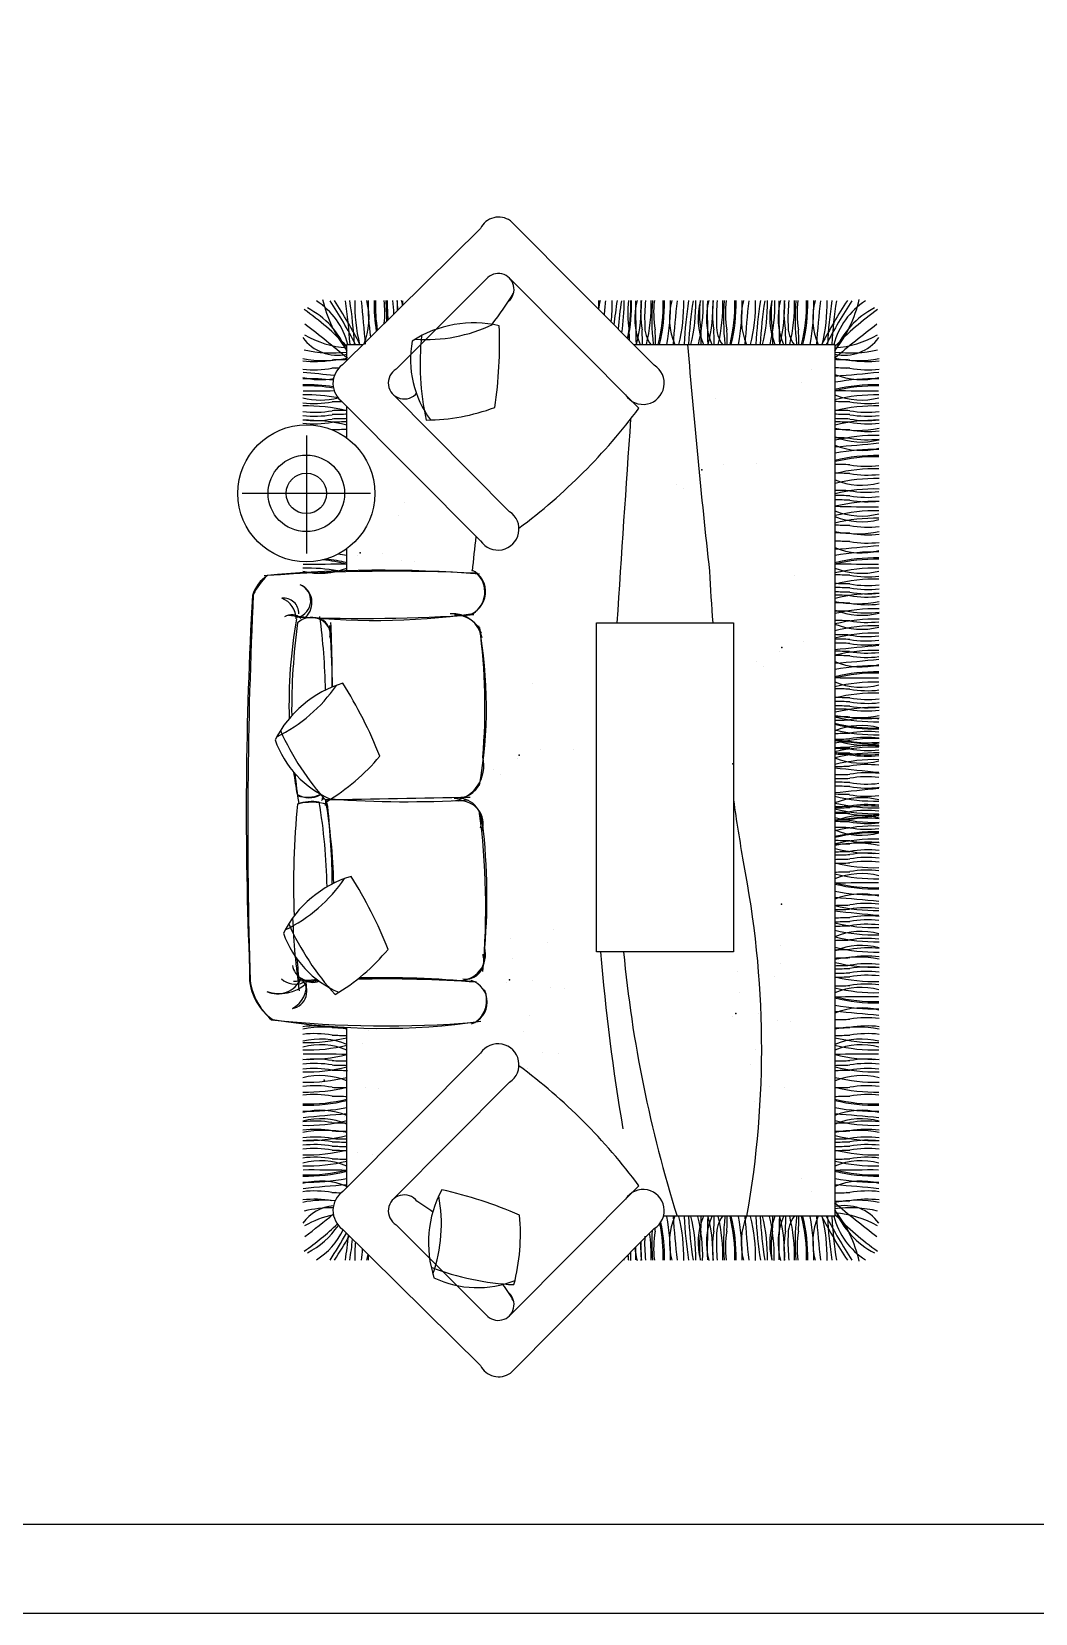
# Model space of a CAD drawing. Header units: inches. Extents: x 5.4 to 47.9, y 11.7 to 36.5.
# Drawn here: x 10.03 to 13.69, y 11.66 to 17.43 of the extents above; entities that cross this region are included whole.
import ezdxf

# ---------------------------------------------------------------- set-up
doc = ezdxf.new("R2010")
doc.units = ezdxf.units.IN
doc.header["$MEASUREMENT"] = 0
for name, color, linetype in [('02', 2, 'Continuous'), ('1', 1, 'Continuous'), ('4', 4, 'Continuous'), ('kadrbm', 4, 'Continuous')]:
    doc.layers.add(name, color=color, linetype=linetype)

# ---------------------------------------------------------------- blocks, each defined once
blk = doc.blocks.new('kadrbm')
at = {"layer": 'kadrbm', "color": 4}
blk.add_lwpolyline([(0, 0), (0, 24.7972), (21, 24.7972), (21, 0), (0, 0)], close=True, dxfattribs=at)
blk.add_lwpolyline([(20.6631, 0.3257), (20.6631, 24.4603), (0.3369, 24.4603), (0.3369, 0.3257), (20.6631, 0.3257)], dxfattribs=at)

msp = doc.modelspace()

# ---------------------------------------------------------------- linework, layer by layer
at = {"layer": '02'}
for p, q in [((11.7744, 16.7396), (12.2986, 16.2125)), ((11.1616, 16.2147), (11.665, 16.7117)), ((11.3577, 16.1984), (11.6863, 16.527)), ((11.5031, 16.3438), (11.6863, 16.527)), ((12.2429, 16.0563), (11.7708, 16.5306)), ((11.178, 16.2308), (11.178, 16.2883)), ((11.178, 16.2883), (11.2362, 16.2883)), ((12.2233, 16.2883), (12.958, 16.2883)), ((12.958, 16.2883), (12.958, 13.1083)), ((11.3577, 16.1984), (11.4104, 16.2511)), ((11.346, 16.1069), (11.7714, 15.6786)), ((11.1635, 16.0773), (11.6654, 15.5725)), ((11.178, 15.9469), (11.178, 16.0627)), ((11.178, 15.4632), (11.178, 15.5437)), ((12.0879, 14.0726), (12.0879, 15.2726)), ((12.0879, 15.2726), (12.5879, 15.2726)), ((12.5879, 15.2726), (12.5879, 14.0726)), ((12.5879, 14.0726), (12.0879, 14.0726)), ((11.178, 13.2132), (11.178, 13.797)), ((11.1635, 13.1986), (11.6654, 13.7034)), ((11.346, 13.169), (11.7714, 13.5973)), ((12.2429, 13.2196), (11.7708, 12.7453)), ((12.958, 13.1083), (12.3326, 13.1083)), ((11.1616, 13.0613), (11.665, 12.5642)), ((11.3577, 13.0775), (11.6863, 12.7489)), ((11.3577, 13.0775), (11.4792, 12.956)), ((11.7744, 12.5363), (12.2986, 13.0634))]:
    msp.add_line(p, q, dxfattribs=at)
for radius in [0.25, 0.1396]:
    msp.add_circle((11.0301, 15.7453), radius, dxfattribs=at)
for centre, radius, start, end in [((11.7316, 16.6791), 0.0741, 54.70088, 153.92553), ((11.7302, 16.4901), 0.0574, 310.10925, 139.89075), ((10.8231, 17.0566), 1.1243, 321.84571, 328.91333), ((11.6408, 15.9545), 0.4129, 77.0126, 122.9429), ((10.189, 16.2916), 1.5459, 351.33709, 2.41765), ((11.7784, 16.2336), 0.3684, 169.45006, 216.76991), ((11.2115, 16.1467), 0.0843, 126.24857, 235.30826), ((11.3874, 16.1481), 0.0584, 120.48188, 322.32523), ((12.2585, 16.1469), 0.0769, 213.09238, 58.53066), ((11.4635, 16.7353), 0.7225, 270.30685, 290.5663), ((10.5357, 17.3244), 2.1266, 306.66127, 323.39506), ((11.7291, 15.6149), 0.0765, 213.6335, 56.3665), ((11.3025, 10.9562), 4.5088, 85.43246, 95.43098), ((11.5954, 15.3861), 0.0884, 284.63788, 64.30948), ((10.955, 15.3383), 0.1263, 121.88171, 163.96721), ((11.0601, 15.2639), 0.2505, 133.54618, 153.14353), ((11.3422, 8.8436), 6.6176, 87.31429, 93.93295), ((10.9833, 15.3541), 0.0627, 284.78136, 67.59217), ((10.9804, 15.347), 0.0703, 312.31343, 67.61024), ((11.5869, 15.386), 0.0942, 303.04105, 46.06525), ((24.4281, 14.5864), 13.6171, 176.68762, 182.43286), ((28.693, 14.5256), 17.8767, 177.2697, 181.7875), ((10.9471, 15.308), 0.0554, 358.0108, 96.55846), ((10.9092, 15.2854), 0.0839, 1.18396, 67.82163), ((10.9765, 15.2555), 0.0474, 44.39377, 123.58565), ((11.2799, 17.8608), 2.5788, 262.98362, 277.98903), ((11.2419, 21.0693), 5.7802, 267.50734, 273.9592), ((11.0485, 15.2193), 0.0736, 6.1174, 133.1189), ((8.5668, 14.9674), 2.5342, 1.37312, 7.44721), ((11.5645, 15.198), 0.1082, 10.97559, 94.97468), ((11.5746, 15.201), 0.1002, 19.82281, 92.49854), ((12.7676, 14.9736), 1.8009, 169.94664, 181.59031), ((13.2934, 14.9568), 2.3169, 172.15508, 180.55852), ((11.0586, 15.2334), 0.0583, 347.62255, 80.30943), ((7.6572, 14.9944), 3.4686, 0.7456, 4.45597), ((6.811, 15.0663), 4.3135, 359.63856, 2.76525), ((10.0398, 14.9643), 1.647, 350.0543, 10.4167), ((9.4825, 14.9666), 2.199, 355.20718, 7.55097), ((11.2836, 14.6581), 0.4129, 107.0126, 152.9429), ((9.8578, 14.2242), 1.5459, 21.33709, 32.41765), ((11.2633, 14.9686), 0.3684, 199.45006, 246.76991), ((10.7397, 15.2456), 0.7225, 300.30685, 320.5663), ((11.5471, 14.7526), 0.1303, 276.58671, 13.45107), ((12.7676, 14.9736), 1.8009, 187.80299, 190.45572), ((13.2934, 14.9568), 2.3169, 185.77953, 188.52202), ((11.5773, 14.7282), 0.0951, 264.92344, 335.63742), ((14.0046, 14.3155), 3.0211, 174.36393, 182.12187), ((11.0394, 14.7186), 0.0836, 239.83188, 299.46797), ((11.0333, 14.76), 0.123, 253.31083, 292.61636), ((11.0487, 14.4121), 0.2064, 74.04794, 104.20605), ((11.0519, 14.4514), 0.1696, 81.53624, 108.34934), ((9.0335, 14.2735), 2.0724, 1.00607, 9.60009), ((8.5668, 14.9674), 2.5342, 352.72451, 352.77255), ((11.0593, 14.6719), 0.0524, 299.13127, 312.01414), ((11.3992, 18.4831), 3.8625, 265.36553, 265.4784), ((796.64, -44026.6953), 44048.3272, 91.02115814, 91.02184527), ((6.811, 15.0663), 4.3135, 353.88721, 354.12153), ((8.9182, 14.2596), 2.213, 1.64583, 9.52678), ((11.9523, 14.8688), 0.8853, 195.96247, 197.46375), ((8.3424, 14.2963), 2.7824, 0.49489, 6.32914), ((11.3992, 18.4831), 3.8625, 265.84252, 273.2873), ((11.5851, 14.5496), 0.0835, 343.4437, 91.82282), ((11.5911, 14.5392), 0.0842, 342.93165, 95.10915), ((9.0731, 14.2365), 2.6113, 354.82447, 7.71479), ((9.4775, 14.2772), 2.2113, 355.07811, 7.69498), ((11.3139, 13.9534), 0.4129, 107.0126, 152.9429), ((9.8881, 13.5195), 1.5459, 21.33709, 32.41765), ((13.4845, 14.2924), 2.5064, 182.2017, 188.30671), ((11.2936, 14.2639), 0.3684, 199.45006, 246.76991), ((10.77, 14.5409), 0.7225, 300.30685, 320.5663), ((11.5875, 14.0641), 0.096, 267.65794, 14.09744), ((11.0485, 14.0365), 0.0707, 190.62162, 289.19299), ((14.0046, 14.3155), 3.0211, 185.08707, 186.74912), ((11.6116, 14.0398), 0.0665, 260.26169, 21.01149), ((11.0174, 13.9876), 0.1953, 173.87925, 237.10928), ((11.0612, 14.0039), 0.239, 188.65495, 228.71038), ((10.925, 14.0127), 0.093, 244.87152, 336.7247), ((10.9892, 14.0293), 0.0742, 227.72028, 294.44608), ((10.9689, 13.9282), 0.0629, 279.29162, 47.62886), ((10.9343, 13.9509), 0.0958, 297.84326, 9.86837), ((11.3079, 10.3061), 3.6725, 93.71005, 95.06529), ((11.0523, 14.025), 0.0634, 237.73663, 292.23873), ((11.3238, 9.5103), 4.4636, 93.19084, 93.78915), ((11.3238, 9.5103), 4.4636, 85.80271, 91.38032), ((11.3079, 10.3061), 3.6725, 84.74224, 91.33354), ((11.6074, 13.8892), 0.0825, 287.71573, 72.84284), ((10.9327, 14.0677), 0.147, 251.24727, 311.13483), ((11.5882, 13.8963), 0.0996, 306.0678, 22.6723), ((11.3212, 17.8405), 4.0378, 264.0627, 274.62528), ((11.3051, 16.278), 2.4843, 260.80787, 278.3514), ((11.7291, 13.661), 0.0765, 303.6335, 146.3665), ((10.5357, 11.9516), 2.1266, 36.60494, 53.33873), ((11.2115, 13.1293), 0.0843, 124.69174, 233.75143), ((11.3874, 13.1278), 0.0584, 37.67477, 239.51812), ((10.8231, 12.2193), 1.1243, 53.54543, 57.11437), ((11.8884, 13.0112), 0.4129, 152.0126, 197.9429), ((11.1871, 11.6962), 1.5459, 66.33709, 77.41765), ((12.2585, 13.129), 0.0769, 301.46934, 146.90762), ((11.0884, 13.042), 0.7225, 345.30685, 5.5663), ((11.6545, 13.2164), 0.3684, 244.45006, 291.76991), ((11.7302, 12.7859), 0.0574, 220.10925, 49.89075), ((10.8231, 12.2193), 1.1243, 31.08667, 34.72696), ((11.7316, 12.5968), 0.0741, 206.07447, 305.29912)]:
    msp.add_arc(centre, radius, start, end, dxfattribs=at)
for p in [(12.4729, 15.8311), (11.2263, 15.5282), (12.764, 15.1836), (11.8063, 14.7901), (12.5861, 14.7588), (12.7633, 14.2463), (11.7708, 13.9704), (12.5971, 13.8484), (11.0948, 13.6044)]:
    msp.add_point(p, dxfattribs=at)
at = {"layer": '1'}
for p, q in [((12.1962, 16.389), (12.1962, 16.389)), ((12.4577, 16.389), (12.4577, 16.389)), ((12.7189, 16.389), (12.7189, 16.389)), ((12.195, 16.3738), (12.195, 16.3738)), ((12.4565, 16.3738), (12.4565, 16.3738)), ((12.7177, 16.3738), (12.7177, 16.3738)), ((11.1278, 16.2377), (11.1278, 16.2377)), ((13.0082, 16.2377), (13.0082, 16.2377)), ((11.1373, 16.1993), (11.1373, 16.1993)), ((12.8712, 16.1984), (12.8712, 16.1984)), ((12.9987, 16.1993), (12.9987, 16.1993)), ((12.8371, 16.1505), (12.8371, 16.1505)), ((12.5207, 16.0928), (12.5207, 16.0928)), ((12.4653, 15.8174), (12.4653, 15.8174)), ((12.5525, 15.8519), (12.5525, 15.8519)), ((12.6711, 15.8536), (12.6711, 15.8536)), ((12.3794, 15.7787), (12.3794, 15.7787)), ((12.4055, 15.7614), (12.4055, 15.7614)), ((11.3881, 15.711), (11.3881, 15.711)), ((11.3651, 15.6635), (11.3651, 15.6635)), ((11.3085, 15.5263), (11.3085, 15.5263)), ((11.2152, 15.5171), (11.2152, 15.5171)), ((11.3777, 15.5017), (11.3777, 15.5017)), ((11.4261, 15.498), (11.4261, 15.498)), ((12.8117, 15.4453), (12.8117, 15.4453)), ((12.8436, 15.2043), (12.8436, 15.2043)), ((12.9621, 15.2061), (12.9621, 15.2061)), ((12.6704, 15.1312), (12.6704, 15.1312)), ((12.7563, 15.1699), (12.7563, 15.1699)), ((12.6966, 15.1139), (12.6966, 15.1139)), ((11.8541, 15.0519), (11.8541, 15.0519)), ((13.0082, 14.9239), (13.0082, 14.9239)), ((13.0082, 14.9204), (13.0082, 14.9204)), ((11.7987, 14.7764), (11.7987, 14.7764)), ((11.8859, 14.8109), (11.8859, 14.8109)), ((12.0045, 14.8127), (12.0045, 14.8127)), ((13.0082, 14.8119), (13.0082, 14.8119)), ((11.7128, 14.7377), (11.7128, 14.7377)), ((11.7389, 14.7204), (11.7389, 14.7204)), ((13.0082, 14.5847), (13.0082, 14.5847)), ((13.0082, 14.4762), (13.0082, 14.4762)), ((13.0082, 14.4727), (13.0082, 14.4727)), ((11.9327, 14.1532), (11.9327, 14.1532)), ((11.7763, 14.1233), (11.7763, 14.1233)), ((11.9097, 14.1057), (11.9097, 14.1057)), ((12.76, 14.0969), (12.76, 14.0969)), ((11.7828, 14.0478), (11.7828, 14.0478)), ((12.7589, 14.0312), (12.7589, 14.0312)), ((11.8531, 13.9685), (11.8531, 13.9685)), ((12.6026, 14.0013), (12.6026, 14.0013)), ((12.7359, 13.9837), (12.7359, 13.9837)), ((11.7597, 13.9593), (11.7597, 13.9593)), ((11.9223, 13.9439), (11.9223, 13.9439)), ((11.9706, 13.9402), (11.9706, 13.9402)), ((12.609, 13.9258), (12.609, 13.9258)), ((11.8437, 13.84), (11.8437, 13.84)), ((12.586, 13.8373), (12.586, 13.8373)), ((12.6793, 13.8465), (12.6793, 13.8465)), ((12.7485, 13.8219), (12.7485, 13.8219)), ((12.7969, 13.8182), (12.7969, 13.8182)), ((11.1003, 13.7573), (11.1003, 13.7573)), ((11.2337, 13.7397), (11.2337, 13.7397)), ((11.2567, 13.7872), (11.2567, 13.7872)), ((11.8239, 13.7834), (11.8239, 13.7834)), ((11.1068, 13.6818), (11.1068, 13.6818)), ((11.8919, 13.7051), (11.8919, 13.7051)), ((11.9482, 13.701), (11.9482, 13.701)), ((12.67, 13.718), (12.67, 13.718)), ((11.8374, 13.6474), (11.8374, 13.6474)), ((12.6501, 13.6615), (12.6501, 13.6615)), ((11.0837, 13.5934), (11.0837, 13.5934)), ((11.177, 13.6025), (11.177, 13.6025)), ((11.2463, 13.5779), (11.2463, 13.5779)), ((11.2946, 13.5742), (11.2946, 13.5742)), ((12.7181, 13.5831), (12.7181, 13.5831)), ((12.7744, 13.579), (12.7744, 13.579)), ((12.6637, 13.5254), (12.6637, 13.5254)), ((11.1677, 13.474), (11.1677, 13.474)), ((11.1479, 13.4175), (11.1479, 13.4175)), ((11.2159, 13.3391), (11.2159, 13.3391)), ((11.2722, 13.335), (11.2722, 13.335)), ((11.1614, 13.2814), (11.1614, 13.2814)), ((12.8371, 13.2461), (12.8371, 13.2461)), ((11.1278, 13.1589), (11.1278, 13.1589)), ((11.1373, 13.1973), (11.1373, 13.1973)), ((12.8712, 13.1982), (12.8712, 13.1982)), ((12.9987, 13.1973), (12.9987, 13.1973)), ((13.0082, 13.1589), (13.0082, 13.1589)), ((12.4565, 13.0228), (12.4565, 13.0228)), ((12.4577, 13.0076), (12.4577, 13.0076)), ((12.7177, 13.0228), (12.7177, 13.0228)), ((12.7189, 13.0076), (12.7189, 13.0076))]:
    msp.add_line(p, q, dxfattribs=at)
at = {"layer": '4'}
for p, q in [((11.0301, 15.956), (11.0301, 15.5265)), ((11.2642, 15.7453), (10.796, 15.7453))]:
    msp.add_line(p, q, dxfattribs=at)
msp.add_circle((11.0301, 15.7453), 0.0737, dxfattribs=at)
for centre, radius, start, end in [((10.9263, 16.2249), 0.263, 13.99349, 57.72877), ((11.551, 16.5589), 0.4738, 192.95229, 218.0769), ((9.6154, 15.4668), 1.7934, 27.26685, 33.17806), ((9.6316, 15.4672), 1.7934, 27.26685, 33.17806), ((9.4505, 16.1871), 1.7418, 3.36442, 8.62286), ((9.4667, 16.1875), 1.7418, 3.36442, 8.62286), ((11.816, 16.4346), 0.6094, 178.63307, 193.85735), ((4.1547, 15.7292), 7.113, 4.51462, 5.80171), ((11.009, 16.3846), 0.2498, 337.30984, 14.86132), ((12.0643, 16.4351), 0.8091, 179.01954, 188.48469), ((11.8866, 16.4343), 0.6094, 178.63307, 189.2236), ((11.8911, 16.4343), 0.6094, 178.63307, 188.85609), ((10.9547, 16.4056), 0.3617, 353.60686, 6.88295), ((10.5002, 16.3844), 0.8231, 359.29867, 4.50636), ((11.9346, 16.4344), 0.6094, 178.63307, 185.24223), ((10.7856, 16.3858), 0.5638, 1.43318, 6.44133), ((11.9707, 16.4347), 0.6094, 178.63307, 182.11353), ((11.0023, 16.4057), 0.3617, 1.36657, 6.88295), ((11.1356, 16.3851), 0.2498, 10.67922, 14.86132), ((6.1656, 16.4117), 5.2167, 0.22836, 0.39341), ((12.343, 16.3846), 0.2498, 165.13868, 172.54782), ((11.2877, 16.4351), 0.8091, 358.61905, 0.98046), ((19.1974, 15.7292), 7.113, 174.19829, 174.6171), ((11.536, 16.4346), 0.6094, 353.92295, 1.36693), ((13.8853, 16.1875), 1.7418, 171.37714, 174.31935), ((13.9015, 16.1871), 1.7418, 171.37714, 174.79861), ((11.5796, 16.4341), 0.6094, 350.31586, 1.36693), ((11.6047, 16.4346), 0.6094, 348.23618, 1.36693), ((12.5638, 16.4054), 0.3617, 173.11705, 190.06509), ((11.6068, 16.4343), 0.6094, 348.09925, 1.36693), ((12.4777, 16.3851), 0.2498, 165.13868, 202.69016), ((17.4477, 16.4117), 5.2167, 179.60659, 181.37204), ((11.6426, 16.4347), 0.6094, 346.14265, 1.36693), ((12.611, 16.4057), 0.3617, 173.11705, 190.06509), ((12.8277, 16.3858), 0.5638, 173.55867, 182.55652), ((11.6786, 16.4344), 0.6094, 346.14265, 1.36693), ((13.113, 16.3844), 0.8231, 175.49364, 186.62982), ((12.6585, 16.4056), 0.3617, 173.11705, 190.06509), ((11.7221, 16.4343), 0.6094, 346.14265, 1.36693), ((11.7267, 16.4343), 0.6094, 346.14265, 1.36693), ((11.549, 16.4351), 0.8091, 349.59608, 0.98046), ((12.6043, 16.3846), 0.2498, 165.13868, 202.69016), ((19.4586, 15.7292), 7.113, 174.19829, 175.48538), ((11.7973, 16.4346), 0.6094, 346.14265, 1.36693), ((14.1465, 16.1875), 1.7418, 171.37714, 176.63558), ((14.1627, 16.1871), 1.7418, 171.37714, 176.63558), ((11.8411, 16.4341), 0.6094, 346.14265, 1.36693), ((12.7085, 16.3847), 0.2498, 165.13868, 202.69016), ((11.8683, 16.4343), 0.6094, 346.14265, 1.36693), ((12.8253, 16.4054), 0.3617, 173.11705, 190.06509), ((12.7392, 16.3851), 0.2498, 165.13868, 202.69016), ((17.7092, 16.4117), 5.2167, 179.60659, 181.37204), ((11.9041, 16.4347), 0.6094, 346.14265, 1.36693), ((12.8725, 16.4057), 0.3617, 173.11705, 190.06509), ((13.0892, 16.3858), 0.5638, 173.55867, 182.55652), ((11.9402, 16.4344), 0.6094, 346.14265, 1.36693), ((13.3746, 16.3844), 0.8231, 175.49364, 186.62982), ((12.92, 16.4056), 0.3617, 173.11705, 190.06509), ((11.9836, 16.4343), 0.6094, 346.14265, 1.36693), ((11.9882, 16.4343), 0.6094, 346.14265, 1.36693), ((11.8105, 16.4351), 0.8091, 349.59608, 0.98046), ((12.8658, 16.3846), 0.2498, 165.13868, 202.69016), ((19.7201, 15.7292), 7.113, 174.19829, 175.48538), ((12.0588, 16.4346), 0.6094, 346.14265, 1.36693), ((14.408, 16.1875), 1.7418, 171.37714, 176.63558), ((14.4242, 16.1871), 1.7418, 171.37714, 176.63558), ((12.1023, 16.4341), 0.6094, 346.14265, 1.36693), ((12.9697, 16.3847), 0.2498, 165.13868, 202.69016), ((12.1295, 16.4343), 0.6094, 346.14265, 1.36693), ((13.0865, 16.4054), 0.3617, 173.11705, 190.06509), ((13.0004, 16.3851), 0.2498, 165.13868, 202.69016), ((17.9704, 16.4117), 5.2167, 179.60659, 181.37204), ((12.1653, 16.4347), 0.6094, 346.14265, 1.36693), ((13.1337, 16.4057), 0.3617, 173.11705, 190.06509), ((13.3504, 16.3858), 0.5638, 173.55867, 182.55652), ((12.2014, 16.4344), 0.6094, 346.14265, 1.36693), ((13.6358, 16.3844), 0.8231, 175.49364, 186.62982), ((13.1813, 16.4056), 0.3617, 173.11705, 190.06509), ((12.2449, 16.4343), 0.6094, 346.14265, 1.36693), ((12.2494, 16.4343), 0.6094, 346.14265, 1.36693), ((12.0717, 16.4351), 0.8091, 349.59608, 0.98046), ((13.127, 16.3846), 0.2498, 165.13868, 202.69016), ((19.9813, 15.7292), 7.113, 174.19829, 175.48538), ((14.5044, 15.4672), 1.7934, 146.82194, 152.73315), ((12.32, 16.4346), 0.6094, 346.14265, 1.36693), ((14.5206, 15.4668), 1.7934, 146.82194, 152.73315), ((14.6693, 16.1875), 1.7418, 171.37714, 176.63558), ((14.6855, 16.1871), 1.7418, 171.37714, 176.63558), ((13.2097, 16.2249), 0.263, 122.27123, 166.00651), ((12.585, 16.5589), 0.4738, 321.9231, 347.04771), ((10.4012, 15.5388), 1.0748, 43.716, 54.68473), ((10.8925, 16.1481), 0.3081, 22.11811, 62.69671), ((13.2435, 16.1481), 0.3081, 117.30329, 157.88189), ((13.7348, 15.5388), 1.0748, 125.31527, 136.284), ((8.0174, 12.4488), 4.9357, 50.15682, 52.45592), ((11.4674, 16.8655), 0.5589, 265.90051, 295.65125), ((8.1749, 16.2147), 4.0348, 1.25348, 1.81091), ((8.2221, 16.215), 4.0348, 1.02248, 1.81091), ((12.3733, 16.3546), 0.109, 176.82563, 218.34356), ((8.2697, 16.2149), 4.0348, 1.02248, 1.81091), ((8.4364, 16.2147), 4.0348, 1.02248, 1.81091), ((8.4836, 16.215), 4.0348, 1.02248, 1.81091), ((12.6348, 16.3546), 0.109, 176.82563, 218.34356), ((8.5312, 16.2149), 4.0348, 1.02248, 1.81091), ((8.6977, 16.2147), 4.0348, 1.02248, 1.81091), ((8.7448, 16.215), 4.0348, 1.02248, 1.81091), ((12.896, 16.3546), 0.109, 176.82563, 218.34356), ((8.7924, 16.2149), 4.0348, 1.02248, 1.81091), ((16.1186, 12.4488), 4.9357, 127.54408, 129.84318), ((11.1435, 16.4049), 0.1556, 215.90571, 282.80539), ((11.2052, 16.6403), 0.3652, 240.13503, 265.72435), ((12.4207, 16.2202), 0.9757, 174.08153, 192.27682), ((41.8501, 18.7072), 29.5287, 184.69873, 186.31076), ((12.9308, 16.6403), 0.3652, 274.27565, 299.86497), ((12.9925, 16.4049), 0.1556, 257.19461, 324.09429), ((11.0604, 16.588), 0.3617, 263.11705, 280.06509), ((11.0963, 16.6351), 0.4052, 258.75453, 281.58879), ((11.1233, 16.697), 0.4395, 256.72146, 277.14908), ((11.2512, 12.1991), 4.0348, 91.02248, 91.81091), ((12.8848, 12.1991), 4.0348, 88.18909, 88.97752), ((13.0127, 16.697), 0.4395, 262.85092, 283.27854), ((13.0397, 16.6351), 0.4052, 258.41121, 281.24547), ((13.0755, 16.588), 0.3617, 259.93491, 276.88295), ((11.0604, 16.5578), 0.3617, 263.11705, 280.06509), ((11.0311, 15.3547), 0.8091, 83.12995, 90.98046), ((11.0817, 16.41), 0.2498, 255.13868, 280.93645), ((11.7371, 23.2643), 7.113, 264.19829, 265.1265), ((11.2511, 12.1689), 4.0348, 91.46162, 91.81091), ((12.8849, 12.1689), 4.0348, 88.18909, 88.97752), ((13.0543, 16.41), 0.2498, 247.30984, 284.86132), ((13.1048, 15.3547), 0.8091, 89.01954, 100.40392), ((12.3989, 23.2643), 7.113, 274.51462, 275.80171), ((13.0756, 16.5578), 0.3617, 259.93491, 276.88295), ((11.032, 15.4953), 0.6094, 79.25336, 91.36693), ((11.032, 15.5324), 0.6094, 80.93149, 91.36693), ((11.032, 15.5279), 0.6094, 80.85096, 91.36693), ((11.0546, 21.3362), 5.2167, 269.60659, 270.84413), ((13.0814, 21.3362), 5.2167, 268.62796, 270.39341), ((13.104, 15.5324), 0.6094, 88.63307, 103.85735), ((13.104, 15.5279), 0.6094, 88.63307, 103.85735), ((13.0544, 16.3356), 0.2498, 247.30984, 284.86132), ((13.104, 15.4953), 0.6094, 88.63307, 103.85735), ((11.0319, 15.455), 0.6094, 76.14265, 91.36693), ((11.0606, 16.4029), 0.3617, 263.11705, 280.06509), ((11.0607, 16.4349), 0.3617, 263.11705, 280.06509), ((11.0816, 16.3356), 0.2498, 255.13868, 284.83406), ((11.2513, 12.0141), 4.0348, 91.02248, 91.81091), ((11.2514, 12.046), 4.0348, 91.2964, 91.81091), ((12.8846, 12.046), 4.0348, 88.18909, 88.97752), ((12.8846, 12.0141), 4.0348, 88.18909, 88.97752), ((13.1041, 15.455), 0.6094, 88.63307, 103.85735), ((13.0753, 16.4349), 0.3617, 259.93491, 276.88295), ((13.0754, 16.4029), 0.3617, 259.93491, 276.88295), ((11.0606, 16.3886), 0.3617, 263.11705, 280.06509), ((11.0606, 16.3727), 0.3617, 263.11705, 280.06509), ((11.0317, 15.4026), 0.6094, 76.14265, 91.36693), ((11.0605, 16.3609), 0.3617, 263.11705, 280.06509), ((11.2512, 11.9721), 4.0348, 91.02248, 91.81091), ((11.2513, 11.9998), 4.0348, 91.02248, 91.81091), ((11.2513, 11.9838), 4.0348, 91.02248, 91.81091), ((154.8288, 6.1236), 142.9588, 176.03178, 176.330686), ((12.8847, 11.9998), 4.0348, 88.18909, 88.97752), ((12.8847, 11.9838), 4.0348, 88.18909, 88.97752), ((12.8848, 11.9721), 4.0348, 88.18909, 88.97752), ((13.1043, 15.4026), 0.6094, 88.63307, 103.85735), ((13.0754, 16.3886), 0.3617, 259.93491, 276.88295), ((13.0754, 16.3727), 0.3617, 259.93491, 276.88295), ((13.0755, 16.3609), 0.3617, 259.93491, 276.88295), ((11.2512, 11.9442), 4.0348, 91.02248, 91.81091), ((11.0812, 16.1824), 0.2498, 291.65199, 292.69016), ((11.2511, 11.914), 4.0348, 91.02248, 91.06056), ((12.8848, 11.9442), 4.0348, 88.18909, 88.97752), ((12.8849, 11.914), 4.0348, 88.18909, 88.97752), ((13.0397, 16.3802), 0.4052, 258.41121, 281.24547), ((13.0548, 16.1824), 0.2498, 247.30984, 284.86132), ((13.1044, 15.3473), 0.6094, 88.63307, 103.85735), ((12.3989, 23.0059), 7.113, 274.51462, 275.80171), ((13.0755, 16.333), 0.3617, 259.93491, 276.88295), ((13.0756, 16.3028), 0.3617, 259.93491, 276.88295), ((13.0543, 16.1516), 0.2498, 247.30984, 284.86132), ((13.104, 15.274), 0.6094, 88.63307, 103.85735), ((13.104, 15.2694), 0.6094, 88.63307, 103.85735), ((13.1048, 15.0962), 0.8091, 89.01954, 100.40392), ((12.8846, 11.8169), 4.0348, 88.18909, 88.97752), ((12.8846, 11.785), 4.0348, 88.18909, 88.97752), ((13.1041, 15.2259), 0.6094, 88.63307, 103.85735), ((13.0753, 16.2058), 0.3617, 259.93491, 276.88295), ((13.0754, 16.1738), 0.3617, 259.93491, 276.88295), ((12.8844, 11.7222), 4.0348, 88.18909, 88.97752), ((13.0548, 16.0249), 0.2498, 247.30984, 284.86132), ((13.1043, 15.152), 0.6094, 88.63307, 103.85735), ((13.1044, 15.1899), 0.6094, 88.63307, 103.85735), ((13.0751, 16.1111), 0.3617, 259.93491, 276.88295), ((13.0814, 20.9133), 5.2167, 268.62796, 270.39341), ((12.8847, 11.7037), 4.0348, 88.18909, 88.97752), ((12.8847, 11.6877), 4.0348, 88.18909, 88.97752), ((13.1043, 15.1065), 0.6094, 88.63307, 103.85735), ((13.0754, 16.0926), 0.3617, 259.93491, 276.88295), ((13.0754, 16.0766), 0.3617, 259.93491, 276.88295), ((13.0541, 15.8916), 0.2498, 247.30984, 284.86132), ((13.1038, 15.0452), 0.6094, 88.63307, 103.85735), ((13.0544, 15.9126), 0.2498, 247.30984, 284.86132), ((13.104, 15.0724), 0.6094, 88.63307, 103.85735), ((-17.7141, 18.7072), 29.5287, 353.68924, 353.93736), ((12.8848, 11.5949), 4.0348, 88.18909, 88.97752), ((12.8848, 11.567), 4.0348, 88.18909, 88.97752), ((13.0397, 16.0031), 0.4052, 258.41121, 281.24547), ((13.0755, 15.9838), 0.3617, 259.93491, 276.88295), ((13.0755, 15.9559), 0.3617, 259.93491, 276.88295), ((11.0311, 14.7226), 0.8091, 79.59608, 81.86196), ((12.8849, 11.5368), 4.0348, 88.18909, 88.97752), ((13.0543, 15.7779), 0.2498, 247.30984, 284.86132), ((13.1048, 14.7226), 0.8091, 89.01954, 100.40392), ((12.3989, 22.6323), 7.113, 274.51462, 275.80171), ((13.0756, 15.9257), 0.3617, 259.93491, 276.88295), ((11.032, 14.8633), 0.6094, 79.37308, 91.36693), ((11.0816, 15.7035), 0.2498, 255.13868, 292.69016), ((11.0546, 20.7041), 5.2167, 269.60659, 271.37204), ((11.032, 14.8958), 0.6094, 76.14265, 84.58544), ((11.032, 14.9004), 0.6094, 76.14265, 83.44666), ((13.0814, 20.7041), 5.2167, 268.62796, 270.39341), ((13.104, 14.9004), 0.6094, 88.63307, 103.85735), ((13.104, 14.8958), 0.6094, 88.63307, 103.85735), ((13.0544, 15.7035), 0.2498, 247.30984, 284.86132), ((13.104, 14.8633), 0.6094, 88.63307, 103.85735), ((18.893, 15.7726), 6.4002, 182.78771, 184.48071), ((12.8846, 11.414), 4.0348, 88.18909, 88.97752), ((12.8846, 11.382), 4.0348, 88.18909, 88.97752), ((13.1041, 14.823), 0.6094, 88.63307, 103.85735), ((13.0753, 15.8028), 0.3617, 259.93491, 276.88295), ((13.0754, 15.7709), 0.3617, 259.93491, 276.88295), ((12.8847, 11.3677), 4.0348, 88.18909, 88.97752), ((12.8847, 11.3517), 4.0348, 88.18909, 88.97752), ((12.8848, 11.34), 4.0348, 88.18909, 88.97752), ((13.1043, 14.7705), 0.6094, 88.63307, 103.85735), ((13.0397, 15.7481), 0.4052, 258.41121, 281.24547), ((13.0754, 15.7565), 0.3617, 259.93491, 276.88295), ((13.0754, 15.7406), 0.3617, 259.93491, 276.88295), ((13.0755, 15.7289), 0.3617, 259.93491, 276.88295), ((12.8848, 11.3121), 4.0348, 88.18909, 88.97752), ((12.8849, 11.2819), 4.0348, 88.18909, 88.97752), ((13.0548, 15.5503), 0.2498, 247.30984, 284.86132), ((13.1044, 14.7152), 0.6094, 88.63307, 103.85735), ((13.0755, 15.701), 0.3617, 259.93491, 276.88295), ((13.0756, 15.6708), 0.3617, 259.93491, 276.88295), ((12.8844, 11.2476), 4.0348, 88.18909, 88.97752), ((13.0541, 15.4992), 0.2498, 247.30984, 284.86132), ((13.1038, 14.6528), 0.6094, 88.63307, 103.85735), ((13.1039, 14.6261), 0.6094, 88.63307, 103.85735), ((13.1043, 14.6774), 0.6094, 88.63307, 103.85735), ((13.0751, 15.6364), 0.3617, 259.93491, 276.88295), ((12.8844, 11.1958), 4.0348, 88.18909, 88.97752), ((12.8844, 11.1799), 4.0348, 88.18909, 88.97752), ((12.8849, 11.1653), 4.0348, 88.18909, 88.97752), ((14.3676, 1.7216), 13.5266, 95.30083, 95.98346), ((13.0751, 15.5847), 0.3617, 259.93491, 276.88295), ((13.0751, 15.5687), 0.3617, 259.93491, 276.88295), ((13.0756, 15.5541), 0.3617, 259.93491, 276.88295), ((12.884, 11.1355), 4.0348, 88.18909, 88.97752), ((12.8842, 11.1199), 4.0348, 88.18909, 88.97752), ((13.1037, 14.5632), 0.6094, 88.63307, 103.85735), ((13.0543, 15.3624), 0.2498, 247.30984, 284.86132), ((12.3989, 22.2168), 7.113, 274.51462, 275.80171), ((13.0747, 15.5244), 0.3617, 259.93491, 276.88295), ((13.075, 15.5088), 0.3617, 259.93491, 276.88295), ((13.0814, 20.2886), 5.2167, 268.62796, 270.39341), ((13.104, 14.4848), 0.6094, 88.63307, 103.85735), ((13.104, 14.4803), 0.6094, 88.63307, 103.85735), ((13.1048, 14.3071), 0.8091, 89.01954, 100.40392), ((10.678, 15.3603), 0.5589, 295.90051, 325.65125), ((12.8846, 10.9984), 4.0348, 88.18909, 88.97752), ((13.0544, 15.288), 0.2498, 247.30984, 284.86132), ((13.104, 14.4477), 0.6094, 88.63307, 103.85735), ((13.1041, 14.4074), 0.6094, 88.63307, 103.85735), ((13.0753, 15.3873), 0.3617, 259.93491, 276.88295), ((12.8846, 10.9665), 4.0348, 88.18909, 88.97752), ((12.8847, 10.9522), 4.0348, 88.18909, 88.97752), ((12.8847, 10.9362), 4.0348, 88.18909, 88.97752), ((12.8848, 10.9245), 4.0348, 88.18909, 88.97752), ((13.1043, 14.355), 0.6094, 88.63307, 103.85735), ((13.0754, 15.3553), 0.3617, 259.93491, 276.88295), ((13.0754, 15.341), 0.3617, 259.93491, 276.88295), ((13.0754, 15.3251), 0.3617, 259.93491, 276.88295), ((13.0755, 15.3133), 0.3617, 259.93491, 276.88295), ((12.8844, 18.952), 4.0348, 271.02248, 271.81091), ((12.8848, 10.8966), 4.0348, 88.18909, 88.97752), ((13.1038, 15.4986), 0.6094, 256.14265, 271.36693), ((13.1038, 15.4951), 0.6094, 256.14265, 271.36693), ((13.0541, 14.6486), 0.2498, 75.13868, 112.69016), ((13.1039, 15.5217), 0.6094, 256.14265, 271.36693), ((13.0397, 15.3326), 0.4052, 258.41121, 281.24547), ((13.0751, 14.5631), 0.3617, 83.11705, 100.06509), ((13.0755, 15.2854), 0.3617, 259.93491, 276.88295), ((11.8262, 15.2782), 0.9757, 204.08153, 222.27682), ((12.884, 18.8826), 4.0348, 271.02248, 271.81091), ((12.8844, 18.9038), 4.0348, 271.02248, 271.81091), ((12.8849, 10.8085), 4.0348, 88.18909, 88.97752), ((14.3676, 28.2964), 13.5266, 264.01654, 264.69917), ((13.1043, 15.474), 0.6094, 256.14265, 271.36693), ((13.0548, 15.077), 0.2498, 247.30984, 284.86132), ((13.1044, 14.2419), 0.6094, 88.63307, 103.85735), ((13.0747, 14.4937), 0.3617, 83.11705, 100.06509), ((13.0751, 14.5149), 0.3617, 83.11705, 100.06509), ((13.0756, 15.1974), 0.3617, 259.93491, 276.88295), ((12.8844, 10.7803), 4.0348, 88.18909, 88.97752), ((12.8844, 10.7643), 4.0348, 88.18909, 88.97752), ((12.8844, 10.7594), 4.0348, 88.18909, 88.97752), ((12.8849, 18.8528), 4.0348, 271.02248, 271.81091), ((13.0541, 15.0111), 0.2498, 247.30984, 284.86132), ((13.1038, 14.1646), 0.6094, 88.63307, 103.85735), ((13.1039, 14.2106), 0.6094, 88.63307, 103.85735), ((13.1043, 14.1892), 0.6094, 88.63307, 103.85735), ((13.0751, 15.1692), 0.3617, 259.93491, 276.88295), ((13.0751, 15.1532), 0.3617, 259.93491, 276.88295), ((13.0751, 15.1483), 0.3617, 259.93491, 276.88295), ((13.0756, 14.4639), 0.3617, 83.11705, 100.06509), ((12.884, 18.7831), 4.0348, 271.02248, 271.81091), ((12.8849, 18.7534), 4.0348, 271.02248, 271.81091), ((14.3676, 28.197), 13.5266, 264.01654, 264.69917), ((13.0747, 14.3943), 0.3617, 83.11705, 100.06509), ((13.0756, 14.3645), 0.3617, 83.11705, 100.06509), ((12.8844, 18.7388), 4.0348, 271.02248, 271.81091), ((12.8844, 10.6578), 4.0348, 88.18909, 88.97752), ((12.8849, 10.6432), 4.0348, 88.18909, 88.97752), ((14.3676, 1.1996), 13.5266, 95.30083, 95.98346), ((13.0751, 14.3499), 0.3617, 83.11705, 100.06509), ((13.0751, 15.0467), 0.3617, 259.93491, 276.88295), ((13.0756, 15.0321), 0.3617, 259.93491, 276.88295), ((19.316, 15.5863), 6.7963, 188.11901, 190.04424), ((12.884, 10.6135), 4.0348, 88.18909, 88.97752), ((12.8844, 18.6372), 4.0348, 271.02248, 271.81091), ((12.8844, 18.6322), 4.0348, 271.02248, 271.81091), ((13.1038, 15.232), 0.6094, 256.14265, 271.36693), ((13.0541, 14.3855), 0.2498, 75.13868, 112.69016), ((13.1043, 15.2074), 0.6094, 256.14265, 271.36693), ((13.0747, 15.0023), 0.3617, 259.93491, 276.88295), ((13.0751, 14.2483), 0.3617, 83.11705, 100.06509), ((13.0751, 14.2434), 0.3617, 83.11705, 100.06509), ((12.884, 10.514), 4.0348, 88.18909, 88.97752), ((12.8844, 18.6163), 4.0348, 271.02248, 271.81091), ((12.8849, 10.5438), 4.0348, 88.18909, 88.97752), ((12.8849, 18.5881), 4.0348, 271.02248, 271.81091), ((14.3676, 1.1002), 13.5266, 95.30083, 95.98346), ((13.1039, 15.186), 0.6094, 256.14265, 271.36693), ((13.0548, 14.3196), 0.2498, 75.13868, 112.69016), ((13.1044, 15.1547), 0.6094, 256.14265, 271.36693), ((13.0747, 14.9029), 0.3617, 259.93491, 276.88295), ((13.0751, 14.2274), 0.3617, 83.11705, 100.06509), ((13.0756, 14.9327), 0.3617, 259.93491, 276.88295), ((13.0756, 14.1992), 0.3617, 83.11705, 100.06509), ((12.8844, 10.4928), 4.0348, 88.18909, 88.97752), ((13.0541, 14.748), 0.2498, 247.30984, 284.86132), ((13.1038, 13.9015), 0.6094, 88.63307, 103.85735), ((13.1038, 13.898), 0.6094, 88.63307, 103.85735), ((13.1039, 13.8749), 0.6094, 88.63307, 103.85735), ((13.1043, 13.9226), 0.6094, 88.63307, 103.85735), ((13.0751, 14.8817), 0.3617, 259.93491, 276.88295), ((12.8844, 10.4446), 4.0348, 88.18909, 88.97752), ((12.8847, 18.4604), 4.0348, 271.02248, 271.81091), ((12.8848, 18.5), 4.0348, 271.02248, 271.81091), ((12.8848, 18.4721), 4.0348, 271.02248, 271.81091), ((13.0397, 14.064), 0.4052, 78.75453, 101.58879), ((13.1043, 15.0416), 0.6094, 256.14265, 271.36693), ((13.0751, 14.8335), 0.3617, 259.93491, 276.88295), ((13.0754, 14.0715), 0.3617, 83.11705, 100.06509), ((13.0755, 14.1111), 0.3617, 83.11705, 100.06509), ((13.0755, 14.0833), 0.3617, 83.11705, 100.06509), ((9.1927, 13.7201), 3.4981, 349.92753, 11.22459), ((12.8846, 18.4301), 4.0348, 271.02248, 271.81091), ((12.8847, 18.4444), 4.0348, 271.02248, 271.81091), ((13.1041, 14.9892), 0.6094, 256.14265, 271.36693), ((13.0754, 14.0413), 0.3617, 83.11705, 100.06509), ((13.0753, 14.0093), 0.3617, 83.11705, 100.06509), ((13.0754, 14.0556), 0.3617, 83.11705, 100.06509), ((10.7083, 14.6556), 0.5589, 295.90051, 325.65125), ((13.0814, 9.108), 5.2167, 89.60659, 91.37204), ((12.8846, 18.3981), 4.0348, 271.02248, 271.81091), ((13.0544, 14.1086), 0.2498, 75.13868, 112.69016), ((13.104, 14.9163), 0.6094, 256.14265, 271.36693), ((13.104, 14.9118), 0.6094, 256.14265, 271.36693), ((13.104, 14.9489), 0.6094, 256.14265, 271.36693), ((13.0543, 14.0342), 0.2498, 75.13868, 112.69016), ((13.1048, 15.0895), 0.8091, 259.59608, 270.98046), ((12.3989, 7.1798), 7.113, 84.19829, 85.48538), ((12.884, 18.2611), 4.0348, 271.02248, 271.81091), ((12.8842, 18.2767), 4.0348, 271.02248, 271.81091), ((12.8849, 18.2313), 4.0348, 271.02248, 271.81091), ((14.3676, 27.675), 13.5266, 264.01654, 264.69917), ((13.1037, 14.8334), 0.6094, 256.14265, 271.36693), ((13.0747, 13.8722), 0.3617, 83.11705, 100.06509), ((13.075, 13.8878), 0.3617, 83.11705, 100.06509), ((13.0756, 13.8425), 0.3617, 83.11705, 100.06509), ((11.8565, 14.5735), 0.9757, 204.08153, 222.27682), ((12.8844, 18.2167), 4.0348, 271.02248, 271.81091), ((12.8844, 18.2008), 4.0348, 271.02248, 271.81091), ((13.1038, 14.7438), 0.6094, 256.14265, 271.36693), ((13.0541, 13.8974), 0.2498, 75.13868, 112.69016), ((13.1039, 14.7705), 0.6094, 256.14265, 271.36693), ((13.0751, 13.8279), 0.3617, 83.11705, 100.06509), ((13.0751, 13.8119), 0.3617, 83.11705, 100.06509), ((12.8844, 18.149), 4.0348, 271.02248, 271.81091), ((12.8849, 18.1147), 4.0348, 271.02248, 271.81091), ((13.1043, 14.7192), 0.6094, 256.14265, 271.36693), ((13.0548, 13.8463), 0.2498, 75.13868, 112.69016), ((13.1044, 14.6814), 0.6094, 256.14265, 271.36693), ((13.0751, 13.7602), 0.3617, 83.11705, 100.06509), ((13.0756, 13.7258), 0.3617, 83.11705, 100.06509), ((19.3495, 14.6581), 7.2699, 184.61959, 189.75131), ((16.8577, 14.5176), 4.6919, 185.44209, 197.47988), ((12.8848, 18.0845), 4.0348, 271.02248, 271.81091), ((12.8848, 18.0566), 4.0348, 271.02248, 271.81091), ((13.0397, 13.6485), 0.4052, 78.75453, 101.58879), ((13.1043, 14.6261), 0.6094, 256.14265, 271.36693), ((13.0755, 13.6956), 0.3617, 83.11705, 100.06509), ((13.0755, 13.6677), 0.3617, 83.11705, 100.06509), ((12.8846, 18.0146), 4.0348, 271.02248, 271.81091), ((12.8847, 18.0449), 4.0348, 271.02248, 271.81091), ((12.8847, 18.0289), 4.0348, 271.02248, 271.81091), ((13.1041, 14.5736), 0.6094, 256.14265, 271.36693), ((13.0754, 13.6257), 0.3617, 83.11705, 100.06509), ((13.0754, 13.656), 0.3617, 83.11705, 100.06509), ((13.0754, 13.64), 0.3617, 83.11705, 100.06509), ((13.0814, 8.6924), 5.2167, 89.60659, 91.37204), ((12.8846, 17.9826), 4.0348, 271.02248, 271.81091), ((13.0544, 13.6931), 0.2498, 75.13868, 112.69016), ((13.104, 14.5008), 0.6094, 256.14265, 271.36693), ((13.104, 14.5333), 0.6094, 256.14265, 271.36693), ((13.0753, 13.5938), 0.3617, 83.11705, 100.06509), ((13.0543, 13.6186), 0.2498, 75.13868, 112.69016), ((13.104, 14.4962), 0.6094, 256.14265, 271.36693), ((13.1048, 14.674), 0.8091, 259.59608, 270.98046), ((12.3989, 6.7643), 7.113, 84.19829, 85.48538), ((11.0604, 13.4407), 0.3617, 79.93491, 96.88295), ((11.0963, 13.3935), 0.4052, 78.41121, 101.24547), ((11.2512, 17.8296), 4.0348, 268.18909, 268.97752), ((12.8848, 17.8296), 4.0348, 271.02248, 271.81091), ((12.8849, 17.8598), 4.0348, 271.02248, 271.81091), ((13.0397, 13.3935), 0.4052, 78.75453, 101.58879), ((13.0755, 13.4407), 0.3617, 83.11705, 100.06509), ((13.0756, 13.4709), 0.3617, 83.11705, 100.06509), ((11.0605, 13.4128), 0.3617, 79.93491, 96.88295), ((11.0816, 13.484), 0.2498, 67.30984, 104.86132), ((11.0322, 14.3514), 0.6094, 268.63307, 283.85735), ((11.0819, 13.505), 0.2498, 67.30984, 104.86132), ((11.2512, 17.8017), 4.0348, 268.18909, 268.97752), ((12.8848, 17.8017), 4.0348, 271.02248, 271.81091), ((13.1038, 14.3514), 0.6094, 256.14265, 271.36693), ((13.0541, 13.505), 0.2498, 75.13868, 112.69016), ((13.0544, 13.484), 0.2498, 75.13868, 112.69016), ((13.0755, 13.4128), 0.3617, 83.11705, 100.06509), ((11.0317, 14.29), 0.6094, 268.63307, 283.85735), ((11.0606, 13.32), 0.3617, 79.93491, 96.88295), ((11.032, 14.3242), 0.6094, 268.63307, 283.85735), ((11.0546, 8.4833), 5.2167, 88.62796, 90.39341), ((11.2513, 17.7089), 4.0348, 268.18909, 268.97752), ((13.0814, 8.4833), 5.2167, 89.60659, 91.37204), ((12.8847, 17.7089), 4.0348, 271.02248, 271.81091), ((13.104, 14.3242), 0.6094, 256.14265, 271.36693), ((13.1043, 14.29), 0.6094, 256.14265, 271.36693), ((13.0754, 13.32), 0.3617, 83.11705, 100.06509), ((11.0317, 14.2446), 0.6094, 268.63307, 283.85735), ((11.0812, 13.3717), 0.2498, 67.30984, 104.86132), ((11.0606, 13.304), 0.3617, 79.93491, 96.88295), ((11.0609, 13.2855), 0.3617, 79.93491, 96.88295), ((11.2513, 17.6929), 4.0348, 268.18909, 268.97752), ((11.2516, 17.6744), 4.0348, 268.18909, 268.97752), ((12.8844, 17.6744), 4.0348, 271.02248, 271.81091), ((12.8847, 17.6929), 4.0348, 271.02248, 271.81091), ((13.1043, 14.2446), 0.6094, 256.14265, 271.36693), ((13.0548, 13.3717), 0.2498, 75.13868, 112.69016), ((13.0751, 13.2855), 0.3617, 83.11705, 100.06509), ((13.0754, 13.304), 0.3617, 83.11705, 100.06509), ((11.0316, 14.2067), 0.6094, 268.63307, 283.85735), ((11.0606, 13.2228), 0.3617, 79.93491, 96.88295), ((11.0319, 14.1707), 0.6094, 268.63307, 283.85735), ((11.2513, 17.6116), 4.0348, 268.18909, 268.97752), ((12.8846, 17.6116), 4.0348, 271.02248, 271.81091), ((13.1041, 14.1707), 0.6094, 256.14265, 271.36693), ((13.1044, 14.2067), 0.6094, 256.14265, 271.36693), ((13.0754, 13.2228), 0.3617, 83.11705, 100.06509), ((11.0311, 14.3004), 0.8091, 269.01954, 280.40392), ((11.0607, 13.1908), 0.3617, 79.93491, 96.88295), ((11.032, 14.1272), 0.6094, 268.63307, 283.85735), ((11.032, 14.1226), 0.6094, 268.63307, 283.85735), ((11.2514, 17.5797), 4.0348, 268.18909, 268.97752), ((12.8846, 17.5797), 4.0348, 271.02248, 271.81091), ((13.104, 14.1272), 0.6094, 256.14265, 271.36693), ((13.104, 14.1226), 0.6094, 256.14265, 271.36693), ((13.1048, 14.3004), 0.8091, 259.59608, 270.98046), ((13.0753, 13.1908), 0.3617, 83.11705, 100.06509), ((11.0604, 13.0938), 0.3617, 79.93491, 96.88295), ((11.0812, 13.2142), 0.2498, 67.30984, 104.86132), ((11.0316, 14.0493), 0.6094, 268.63307, 283.85735), ((11.0817, 13.245), 0.2498, 67.30984, 104.86132), ((11.7371, 6.3907), 7.113, 94.51462, 95.80171), ((11.2511, 17.4826), 4.0348, 268.18909, 268.97752), ((12.8849, 17.4826), 4.0348, 271.02248, 271.81091), ((13.0543, 13.245), 0.2498, 75.13868, 112.69016), ((13.0548, 13.2142), 0.2498, 75.13868, 112.69016), ((13.1044, 14.0493), 0.6094, 256.14265, 271.36693), ((12.3989, 6.3907), 7.113, 84.19829, 85.48538), ((13.0756, 13.0938), 0.3617, 83.11705, 100.06509), ((11.0604, 13.0636), 0.3617, 79.93491, 96.88295), ((11.0963, 13.0164), 0.4052, 78.41121, 101.24547), ((11.0317, 13.994), 0.6094, 268.63307, 283.85735), ((11.0605, 13.0357), 0.3617, 79.93491, 96.88295), ((11.2512, 17.4524), 4.0348, 268.18909, 268.97752), ((11.2512, 17.4245), 4.0348, 268.18909, 268.97752), ((12.8848, 17.4524), 4.0348, 271.02248, 271.81091), ((12.8848, 17.4245), 4.0348, 271.02248, 271.81091), ((13.0397, 13.0164), 0.4052, 78.75453, 101.58879), ((13.1043, 13.994), 0.6094, 256.14265, 271.36693), ((13.0755, 13.0636), 0.3617, 83.11705, 100.06509), ((13.0755, 13.0357), 0.3617, 83.11705, 100.06509), ((11.0606, 13.0239), 0.3617, 79.93491, 96.88295), ((11.0606, 13.008), 0.3617, 79.93491, 96.88295), ((11.0606, 12.9937), 0.3617, 79.93491, 96.88295), ((11.0319, 13.9416), 0.6094, 268.63307, 283.85735), ((11.2513, 17.4128), 4.0348, 268.18909, 268.97752), ((11.2513, 17.3968), 4.0348, 268.18909, 268.97752), ((11.2513, 17.3825), 4.0348, 268.18909, 268.97752), ((12.8846, 17.3825), 4.0348, 271.02248, 271.81091), ((12.8847, 17.4128), 4.0348, 271.02248, 271.81091), ((12.8847, 17.3968), 4.0348, 271.02248, 271.81091), ((13.1041, 13.9416), 0.6094, 256.14265, 271.36693), ((13.0754, 12.9937), 0.3617, 83.11705, 100.06509), ((13.0754, 13.0239), 0.3617, 83.11705, 100.06509), ((13.0754, 13.008), 0.3617, 83.11705, 100.06509), ((11.0607, 12.9617), 0.3617, 79.93491, 96.88295), ((11.032, 13.9013), 0.6094, 268.63307, 283.85735), ((11.0816, 13.061), 0.2498, 67.30984, 104.86132), ((11.032, 13.8687), 0.6094, 268.63307, 283.85735), ((11.032, 13.8642), 0.6094, 268.63307, 283.85735), ((11.0546, 8.0604), 5.2167, 88.62796, 90.39341), ((11.2514, 17.3506), 4.0348, 268.18909, 268.97752), ((13.0814, 8.0604), 5.2167, 89.60659, 91.37204), ((12.8846, 17.3506), 4.0348, 271.02248, 271.81091), ((13.0544, 13.061), 0.2498, 75.13868, 112.69016), ((13.104, 13.8687), 0.6094, 256.14265, 271.36693), ((13.104, 13.8642), 0.6094, 256.14265, 271.36693), ((13.104, 13.9013), 0.6094, 256.14265, 271.36693), ((13.0753, 12.9617), 0.3617, 83.11705, 100.06509), ((11.0311, 14.0419), 0.8091, 269.01954, 280.40392), ((11.0817, 12.9866), 0.2498, 67.30984, 104.86132), ((11.7371, 6.1322), 7.113, 94.51462, 95.80171), ((13.0543, 12.9866), 0.2498, 75.13868, 112.69016), ((13.1048, 14.0419), 0.8091, 259.59608, 270.98046), ((12.3989, 6.1322), 7.113, 84.19829, 85.48538), ((11.0604, 12.8388), 0.3617, 79.93491, 96.88295), ((11.0604, 12.8086), 0.3617, 79.93491, 96.88295), ((11.0963, 12.7615), 0.4052, 84.50952, 101.24547), ((11.2511, 17.2277), 4.0348, 268.18909, 268.67093), ((10.9637, 13.0795), 0.5589, 340.90051, 10.65125), ((16.1186, 16.9478), 4.9357, 230.15682, 232.45592), ((12.8848, 17.1975), 4.0348, 271.02248, 271.81091), ((12.8849, 17.2277), 4.0348, 271.02248, 271.81091), ((13.0397, 12.7615), 0.4052, 78.75453, 101.58879), ((13.0755, 12.8086), 0.3617, 83.11705, 100.06509), ((13.0756, 12.8388), 0.3617, 83.11705, 100.06509), ((11.1435, 12.9917), 0.1556, 95.35847, 144.09429), ((11.1233, 12.6996), 0.4395, 89.42249, 103.27854), ((11.2052, 12.7563), 0.3652, 102.09992, 119.86497), ((8.0174, 16.9478), 4.9357, 307.54408, 309.06975), ((11.549, 12.9614), 0.8091, 359.01954, 10.40392), ((12.6043, 13.012), 0.2498, 157.30984, 194.86132), ((19.4586, 13.6674), 7.113, 184.51462, 185.80171), ((11.7973, 12.962), 0.6094, 358.63307, 13.85735), ((14.1465, 13.2091), 1.7418, 183.36442, 188.62286), ((14.1627, 13.2095), 1.7418, 183.36442, 188.62286), ((11.8411, 12.9625), 0.6094, 358.63307, 13.85735), ((11.8662, 12.962), 0.6094, 358.63307, 13.85735), ((12.7085, 13.0119), 0.2498, 157.30984, 194.86132), ((8.4364, 13.1819), 4.0348, 358.18909, 358.97752), ((12.7392, 13.0115), 0.2498, 157.30984, 194.86132), ((17.7092, 12.9849), 5.2167, 178.62796, 180.39341), ((11.9041, 12.9619), 0.6094, 358.63307, 13.85735), ((8.4836, 13.1816), 4.0348, 358.18909, 358.97752), ((12.6348, 13.042), 0.109, 141.65644, 183.17437), ((11.9402, 12.9622), 0.6094, 358.63307, 13.85735), ((13.3746, 13.0122), 0.8231, 173.37018, 184.50636), ((8.5312, 13.1817), 4.0348, 358.18909, 358.97752), ((11.9836, 12.9623), 0.6094, 358.63307, 13.85735), ((11.9882, 12.9623), 0.6094, 358.63307, 13.85735), ((11.8105, 12.9614), 0.8091, 359.01954, 10.40392), ((12.8658, 13.012), 0.2498, 157.30984, 194.86132), ((19.7201, 13.6674), 7.113, 184.51462, 185.80171), ((12.0588, 12.962), 0.6094, 358.63307, 13.85735), ((14.408, 13.2091), 1.7418, 183.36442, 188.62286), ((14.4242, 13.2095), 1.7418, 183.36442, 188.62286), ((12.1023, 12.9625), 0.6094, 358.63307, 13.85735), ((12.1275, 12.962), 0.6094, 358.63307, 13.85735), ((12.9697, 13.0119), 0.2498, 157.30984, 194.86132), ((8.6977, 13.1819), 4.0348, 358.18909, 358.97752), ((13.0004, 13.0115), 0.2498, 157.30984, 194.86132), ((17.9704, 12.9849), 5.2167, 178.62796, 180.39341), ((12.1653, 12.9619), 0.6094, 358.63307, 13.85735), ((8.7448, 13.1816), 4.0348, 358.18909, 358.97752), ((12.896, 13.042), 0.109, 141.65644, 183.17437), ((12.2014, 12.9622), 0.6094, 358.63307, 13.85735), ((13.6358, 13.0122), 0.8231, 173.37018, 184.50636), ((8.7924, 13.1817), 4.0348, 358.18909, 358.97752), ((12.2449, 12.9623), 0.6094, 358.63307, 13.85735), ((12.2494, 12.9623), 0.6094, 358.63307, 13.85735), ((12.0717, 12.9614), 0.8091, 359.01954, 10.40392), ((13.127, 13.012), 0.2498, 157.30984, 194.86132), ((19.9813, 13.6674), 7.113, 184.51462, 185.80171), ((14.5044, 13.9294), 1.7934, 207.26685, 213.17806), ((12.32, 12.962), 0.6094, 358.63307, 13.85735), ((14.5206, 13.9298), 1.7934, 207.26685, 213.17806), ((14.6693, 13.2091), 1.7418, 183.36442, 188.62286), ((14.6855, 13.2095), 1.7418, 183.36442, 188.62286), ((13.2097, 13.1717), 0.263, 193.99349, 237.72877), ((12.9925, 12.9917), 0.1556, 35.90571, 102.80539), ((13.0127, 12.6996), 0.4395, 76.72146, 97.14908), ((13.2435, 13.2485), 0.3081, 202.11811, 242.69671), ((12.585, 12.8377), 0.4738, 12.95229, 38.0769), ((12.9308, 12.7563), 0.3652, 60.13503, 85.72435), ((13.7348, 13.8578), 1.0748, 223.716, 234.68473), ((10.4012, 13.8578), 1.0748, 305.31527, 313.64566), ((10.8925, 13.2485), 0.3081, 297.30329, 325.70162), ((10.9263, 13.1717), 0.263, 302.27123, 334.62744), ((9.6154, 13.9298), 1.7934, 326.82194, 330.50261), ((11.6786, 12.9622), 0.6094, 358.63307, 7.97978), ((13.113, 13.0122), 0.8231, 176.96769, 184.50636), ((12.6585, 12.991), 0.3617, 169.93491, 186.88295), ((8.2697, 13.1817), 4.0348, 358.18909, 358.3576), ((11.7221, 12.9623), 0.6094, 358.63307, 11.35191), ((11.7267, 12.9623), 0.6094, 358.63307, 11.83019), ((12.8253, 12.9912), 0.3617, 169.93491, 186.88295), ((12.8725, 12.9909), 0.3617, 169.93491, 186.88295), ((12.92, 12.991), 0.3617, 169.93491, 186.88295), ((13.0865, 12.9912), 0.3617, 169.93491, 186.88295), ((13.1337, 12.9909), 0.3617, 169.93491, 186.88295), ((13.1813, 12.991), 0.3617, 169.93491, 186.88295), ((9.6316, 13.9294), 1.7934, 326.82194, 330.13556), ((9.4505, 13.2095), 1.7418, 351.37714, 354.38877), ((9.4667, 13.2091), 1.7418, 351.37714, 353.92031), ((11.816, 12.962), 0.6094, 175.05376, 181.36693), ((4.1547, 13.6674), 7.113, 354.19829, 354.52363), ((12.4777, 13.0115), 0.2498, 184.27566, 194.86132), ((17.4477, 12.9849), 5.2167, 179.8849, 180.39341), ((12.611, 12.9909), 0.3617, 176.24526, 186.88295), ((11.6426, 12.9619), 0.6094, 358.63307, 4.92383), ((12.8277, 13.0108), 0.5638, 177.44348, 186.44133), ((13.0892, 13.0108), 0.5638, 177.44348, 186.44133), ((13.3504, 13.0108), 0.5638, 177.44348, 186.44133), ((11.009, 13.012), 0.2498, 345.13868, 350.07522), ((12.0643, 12.9614), 0.8091, 179.47531, 180.98046), ((11.5796, 12.9625), 0.6094, 358.63307, 359.10459), ((12.447, 13.0119), 0.2498, 190.65917, 194.86132), ((12.5638, 12.9912), 0.3617, 183.81728, 186.88295), ((11.6047, 12.962), 0.6094, 358.63307, 1.52384), ((11.8337, 13.8334), 0.9757, 249.08153, 267.27682)]:
    msp.add_arc(centre, radius, start, end, dxfattribs=at)

# ---------------------------------------------------------------- block references
at = {"layer": 'kadrbm'}
msp.add_blockref('kadrbm', (5.4109, 11.6597), dxfattribs=at)

doc.saveas('drawing.dxf')
